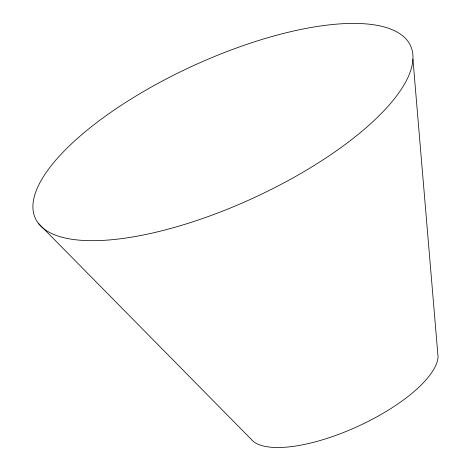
<?xml version="1.0" encoding="UTF-8"?>
<svg xmlns="http://www.w3.org/2000/svg" width="471" height="471" viewBox="0 0 471 471"><rect width="100%" height="100%" fill="white"/><g stroke="black" fill="none" stroke-linecap="round" stroke-linejoin="round"><path stroke-width="0.71" d="M38.304 223.254L250.743 438.807A103.243 36.326 -24.7 0 0 353.321 428.41A103.243 36.326 -24.7 0 0 438.054 356.788L412.932 59.222A206.492 72.652 -24.7 0 0 131.68 98.645A206.492 72.652 -24.7 0 0 124.209 238.273A206.492 72.652 -24.7 0 0 412.932 59.222"/></g></svg>
